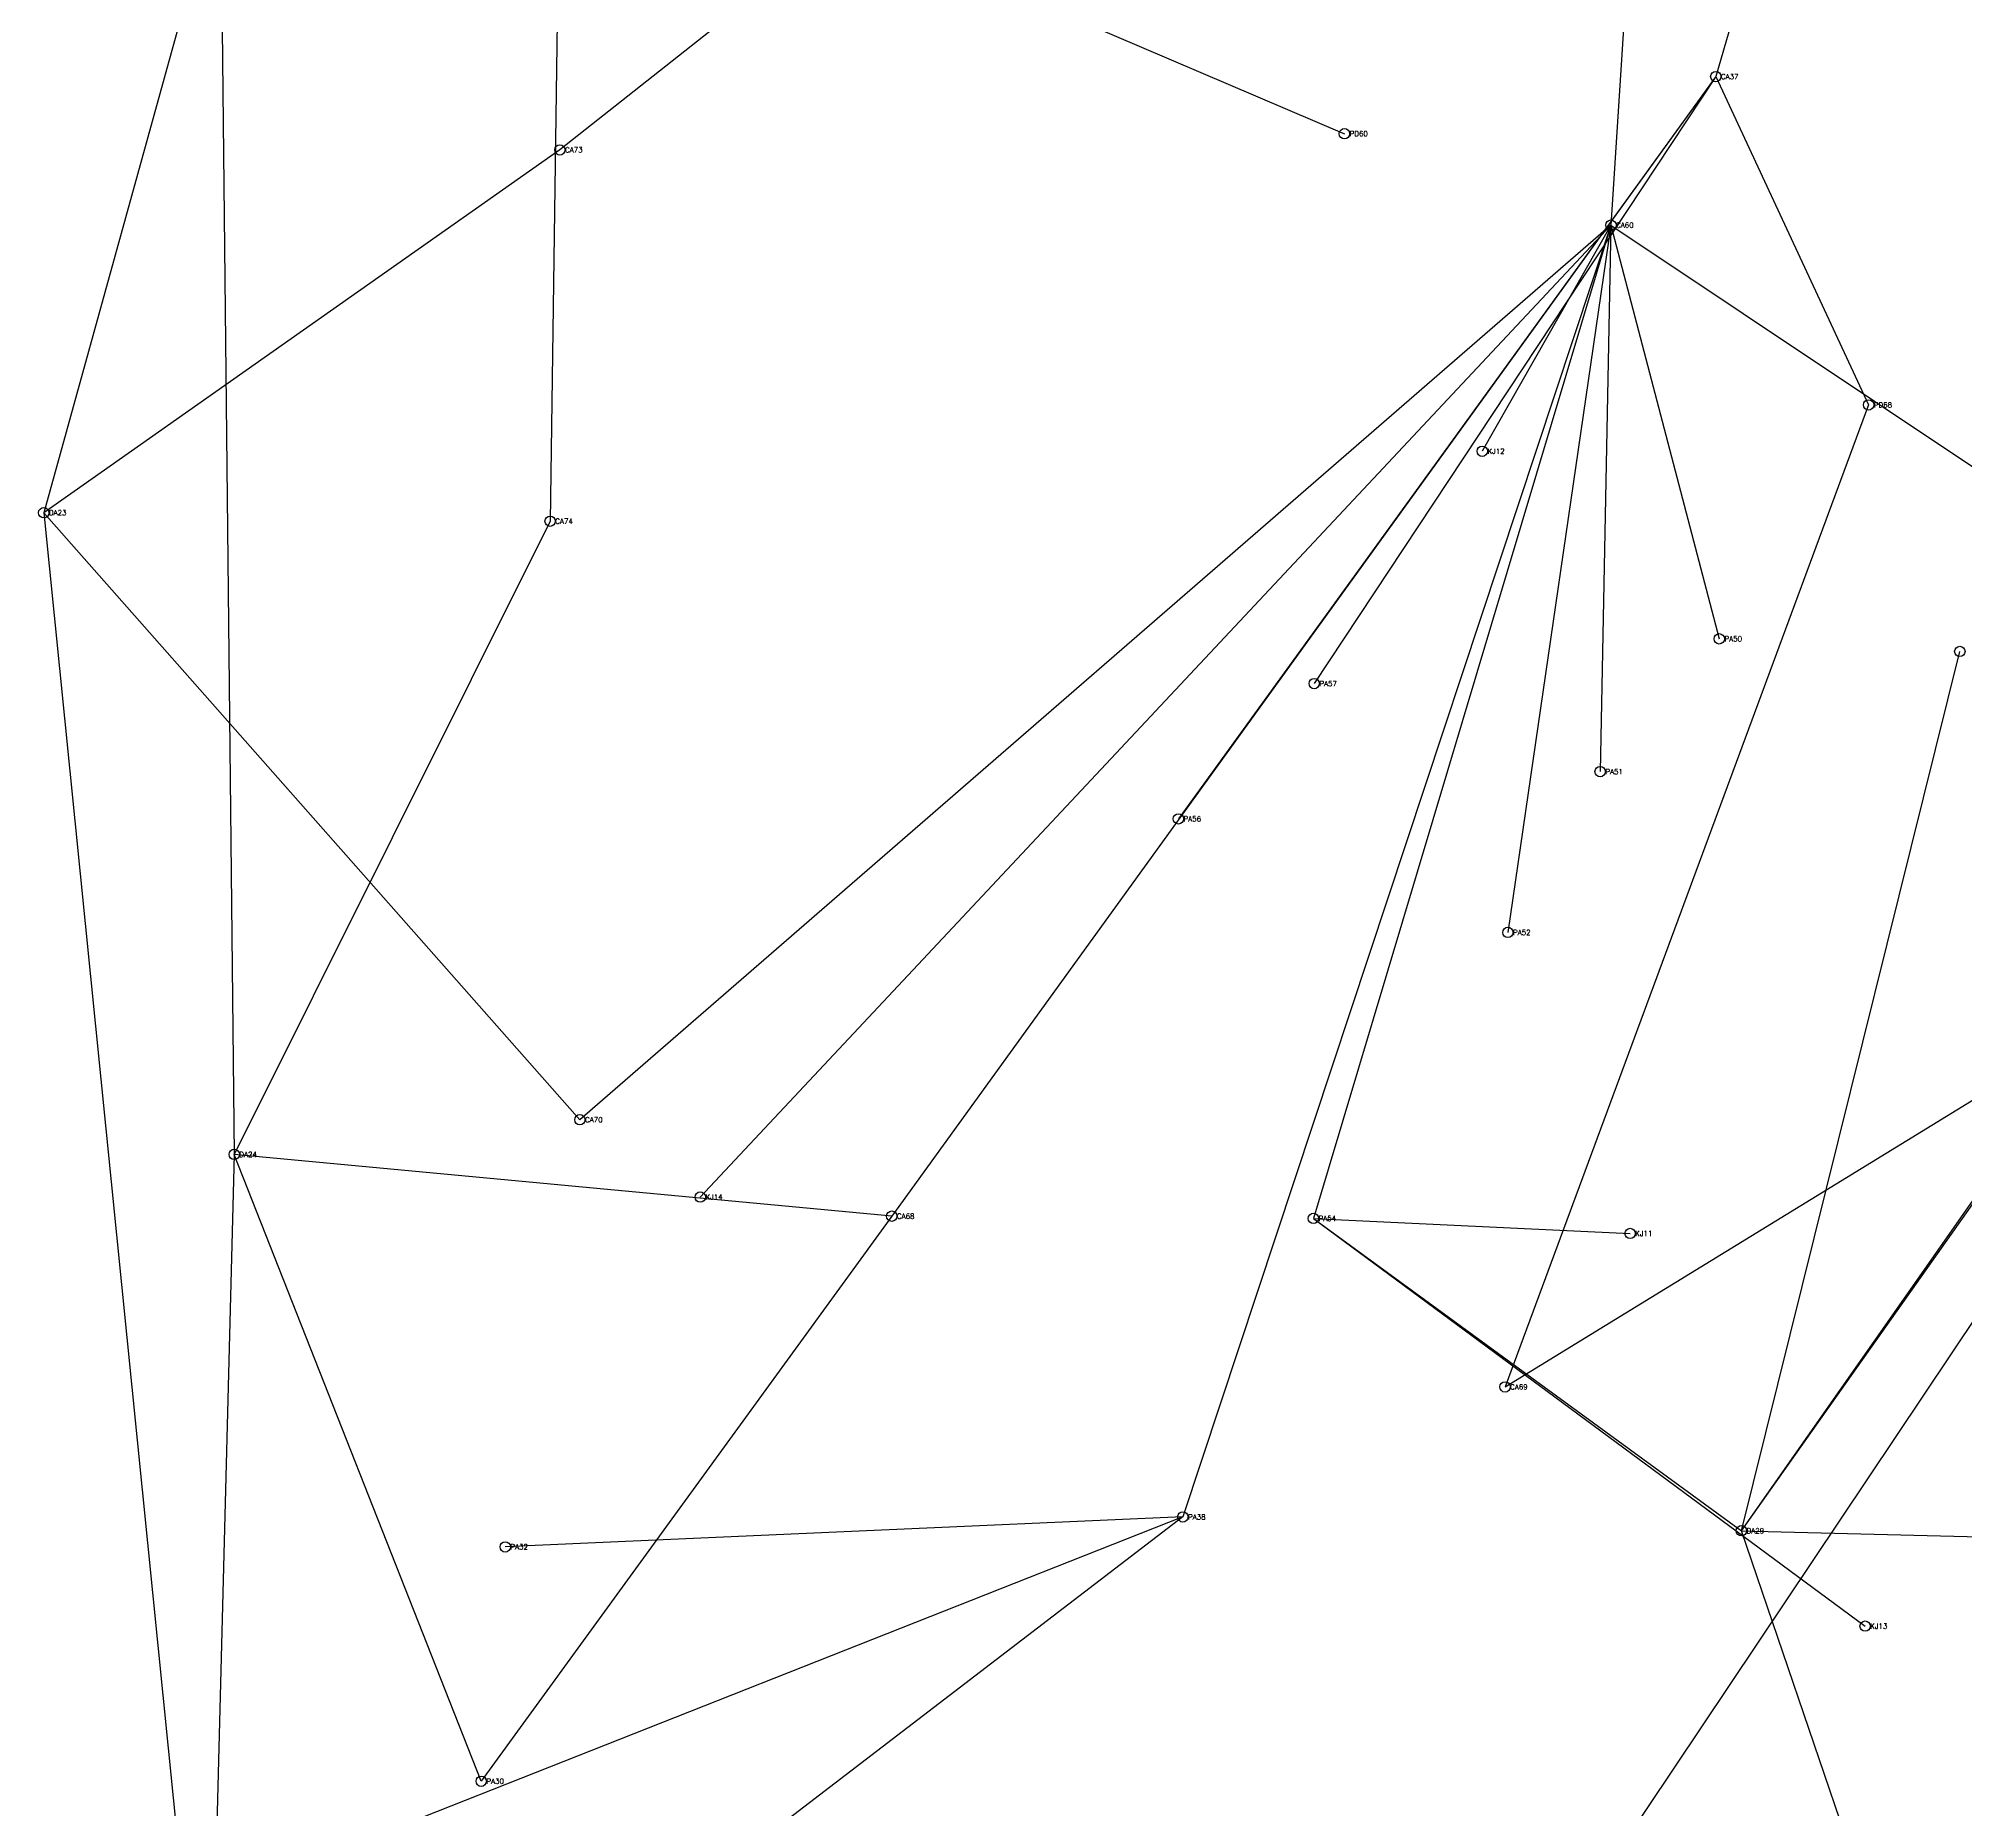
# Model space of a CAD drawing. Extents: x 166396 to 169408, y 2545087 to 2547192.
# Drawn here: x 167141.2 to 167512.8, y 2545321.6 to 2545663.2 of the extents above; entities that cross this region are included whole.
import ezdxf

# ---------------------------------------------------------------- set-up
doc = ezdxf.new("R2010")
doc.units = 0
doc.styles.get("Standard").update_dxf_attribs({"font": 'simplex'})

msp = doc.modelspace()

# ---------------------------------------------------------------- linework, layer by layer
at = {"color": 4}
for p, q in [((167238.312, 2545918.915), (167142.211, 2545571.742)), ((167461.739, 2545899.342), (167444.442, 2545627.199)), ((167535.136, 2545899.479), (167464.668, 2545655.839)), ((167175.48, 2545775.75), (167178.952, 2545447.974)), ((167241.791, 2545709.443), (167239.868, 2545570.094)), ((167328.094, 2545709.952), (167241.747, 2545641.704)), ((167241.791, 2545709.443), (167393.045, 2545644.834)), ((167464.668, 2545655.839), (167305.757, 2545436.072)), ((167464.668, 2545655.839), (167361.026, 2545512.692)), ((167464.668, 2545655.839), (167387.222, 2545538.778)), ((167464.668, 2545655.839), (167494.143, 2545592.521)), ((167469.605, 2545375.4), (167663.511, 2545652.147)), ((167241.747, 2545641.704), (167142.211, 2545571.742)), ((167444.442, 2545627.199), (167245.609, 2545454.672)), ((167444.442, 2545627.199), (167268.826, 2545439.76)), ((167444.442, 2545627.199), (167361.891, 2545378.053)), ((167444.442, 2545627.199), (167387.075, 2545435.634)), ((167444.442, 2545627.199), (167419.633, 2545583.586)), ((167444.442, 2545627.199), (167424.568, 2545490.79)), ((167444.442, 2545627.199), (167442.368, 2545521.795)), ((167444.442, 2545627.199), (167582.492, 2545534.947)), ((167444.442, 2545627.199), (167465.338, 2545547.414)), ((167494.143, 2545592.521), (167424.019, 2545403.135)), ((167142.211, 2545571.742), (167169.398, 2545302.041)), ((167245.609, 2545454.672), (167142.211, 2545571.742)), ((167239.868, 2545570.094), (167178.952, 2545447.974)), ((167469.605, 2545375.4), (167511.731, 2545544.977)), ((167469.605, 2545375.4), (167582.492, 2545534.947)), ((167424.019, 2545403.135), (167562.886, 2545488.369)), ((167443.261, 2545309.703), (167562.886, 2545488.369)), ((167178.952, 2545447.974), (167171.941, 2545177.727)), ((167305.757, 2545436.072), (167178.952, 2545447.974)), ((167226.58, 2545327.088), (167178.952, 2545447.974)), ((167305.757, 2545436.072), (167226.58, 2545327.088)), ((167387.075, 2545435.634), (167448.146, 2545432.737)), ((167387.075, 2545435.634), (167469.605, 2545375.4)), ((167387.075, 2545435.634), (167493.468, 2545357.007)), ((167361.891, 2545378.053), (167169.398, 2545302.041)), ((167361.891, 2545378.053), (167231.215, 2545372.287)), ((167361.891, 2545378.053), (167232.516, 2545279.017)), ((167501.51, 2545281.714), (167469.605, 2545375.4)), ((167469.605, 2545375.4), (167752.763, 2545368.128))]:
    msp.add_line(p, q, dxfattribs=at)
for centre in [(167464.668, 2545655.839), (167393.045, 2545644.834), (167241.747, 2545641.704), (167444.442, 2545627.199), (167494.143, 2545592.521), (167419.633, 2545583.586), (167142.211, 2545571.742), (167239.868, 2545570.094), (167465.338, 2545547.414), (167511.731, 2545544.977), (167387.222, 2545538.778), (167442.368, 2545521.795), (167361.026, 2545512.692), (167424.568, 2545490.79), (167245.609, 2545454.672), (167178.952, 2545447.974), (167268.826, 2545439.76), (167305.757, 2545436.072), (167387.075, 2545435.634), (167448.146, 2545432.737), (167424.019, 2545403.135), (167361.891, 2545378.053), (167231.215, 2545372.287), (167469.605, 2545375.4), (167493.468, 2545357.007), (167226.58, 2545327.088)]:
    msp.add_circle(centre, 1)

# ---------------------------------------------------------------- texts
at = {"color": 5}
for s, p in [('CA37', (167465.668, 2545655.339)), ('PD60', (167394.045, 2545644.334)), ('CA73', (167242.747, 2545641.204)), ('CA60', (167445.442, 2545626.699)), ('PD68', (167495.143, 2545592.021)), ('KJ12', (167420.633, 2545583.086)), ('DA23', (167143.211, 2545571.242)), ('CA74', (167240.868, 2545569.594)), ('PA50', (167466.338, 2545546.914)), ('PA57', (167388.222, 2545538.278)), ('PA51', (167443.368, 2545521.295)), ('PA56', (167362.026, 2545512.192)), ('PA52', (167425.568, 2545490.29)), ('CA70', (167246.609, 2545454.172)), ('DA24', (167179.952, 2545447.474)), ('KJ14', (167269.826, 2545439.26)), ('CA68', (167306.757, 2545435.572)), ('PA54', (167388.075, 2545435.134)), ('KJ11', (167449.146, 2545432.237)), ('CA69', (167425.019, 2545402.635)), ('PA38', (167362.891, 2545377.553)), ('DA29', (167470.605, 2545374.9)), ('PA32', (167232.215, 2545371.787)), ('KJ13', (167494.468, 2545356.507)), ('PA30', (167227.58, 2545326.588))]:
    msp.add_text(s, height=1, dxfattribs=at).set_placement(p)

doc.saveas('drawing.dxf')
